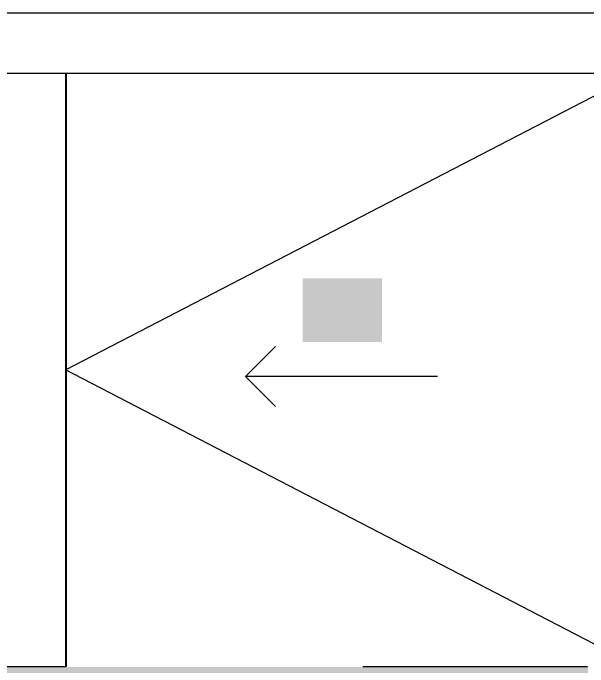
# Model space of a CAD drawing. Header units: metres. Extents: x 2.5 to 42.6, y 0.9 to 31.9.
# Drawn here: x 34.813 to 35.756, y 9.817 to 10.89 of the extents above; entities that cross this region are included whole.
import ezdxf

# ---------------------------------------------------------------- set-up
doc = ezdxf.new("R2010")
doc.units = ezdxf.units.M
for name, color, linetype in [('ARREDI', 9, 'Continuous'), ('PARETI_STRUTTURE', 7, 'Continuous'), ('PILASTRI_SETTI', 8, 'Continuous')]:
    doc.layers.add(name, color=color, linetype=linetype)

msp = doc.modelspace()

# ---------------------------------------------------------------- linework, layer by layer
at = {"layer": 'ARREDI'}
for points in [[(34.8988, 10.3047), (35.8389, 10.792)], [(35.8389, 9.8174), (34.8988, 10.3047)]]:
    msp.add_lwpolyline(points, dxfattribs=at)
at = {"layer": 'PARETI_STRUTTURE'}
for points in [[(34.3072, 10.7919), (36.759, 10.7919), (36.759, 10.8904), (34.3466, 10.8904)], [(34.8998, 10.7919), (34.8998, 9.8174), (34.3082, 9.8174)], [(34.3082, 10.7919), (34.8998, 10.7919)], [(34.8988, 10.7919), (34.8988, 9.8174)], [(35.3865, 10.7919), (35.7557, 10.7919)], [(35.2432, 10.2447), (35.194, 10.2939), (35.2432, 10.3432)], [(35.509, 10.2939), (35.194, 10.2939)], [(35.7557, 9.8174), (35.3865, 9.8174)]]:
    msp.add_lwpolyline(points, dxfattribs=at)
at = {"layer": 'PILASTRI_SETTI'}
for points in [[(35.2882, 10.4549), (35.4184, 10.4549), (35.2882, 10.3507), (35.4184, 10.3507)], [(34.3072, 9.7544), (35.7562, 9.7544), (34.3072, 9.8174), (35.7562, 9.8174)]]:
    msp.add_solid(points, dxfattribs=at)

doc.saveas('drawing.dxf')
